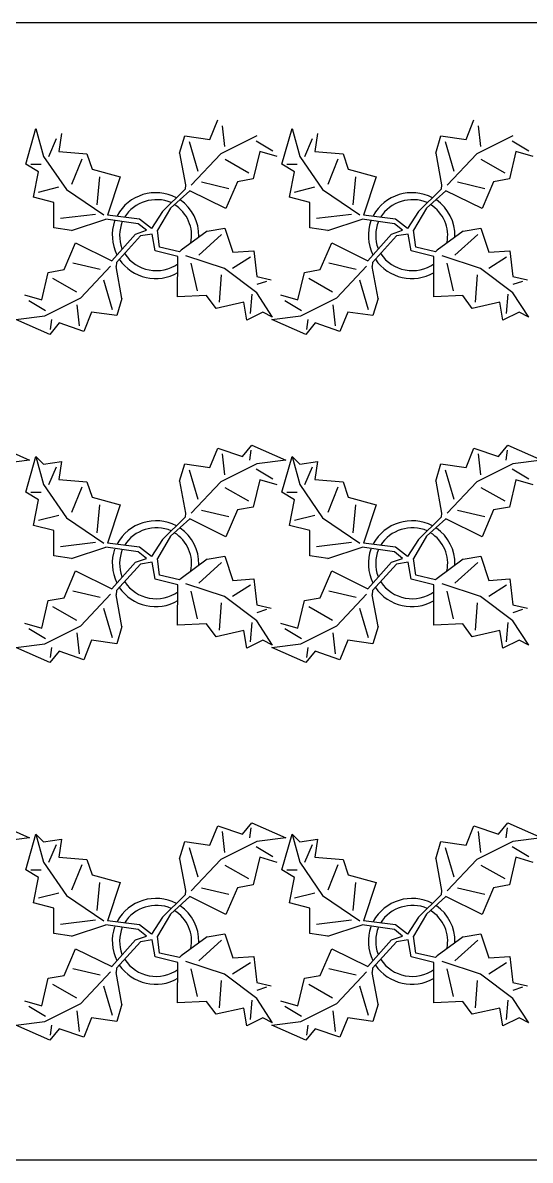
# Model space of a CAD drawing. Header units: inches. Extents: x 8624 to 20537, y 780 to 7738.
# Drawn here: x 10287 to 10357.3, y 7155.8 to 7313.6 of the extents above; entities that cross this region are included whole.
import ezdxf

# ---------------------------------------------------------------- set-up
doc = ezdxf.new("R2010")
doc.units = ezdxf.units.IN
doc.header["$MEASUREMENT"] = 0

msp = doc.modelspace()

# ---------------------------------------------------------------- linework, layer by layer
for p, q in [((10573.53, 7313.57), (9162.9, 7313.57)), ((10573.53, 7155.82), (9175.53, 7155.82))]:
    msp.add_line(p, q)
at = {"color": 114, "linetype": 'Continuous'}
for p, q in [((10287.36, 7293.97), (10288.78, 7298.92)), ((10288.78, 7298.92), (10289.84, 7295.03)), ((10312.9, 7297.39), (10313.99, 7300.09)), ((10314.59, 7299.29), (10314.9, 7296.39)), ((10322.86, 7293.97), (10324.28, 7298.92)), ((10324.28, 7298.92), (10325.34, 7295.03)), ((10348.4, 7297.39), (10349.49, 7300.09)), ((10350.09, 7299.29), (10350.4, 7296.39)), ((10290.55, 7295.03), (10291.61, 7297.5)), ((10292.31, 7298.21), (10291.96, 7295.73)), ((10308.7, 7295.48), (10309.4, 7297.88)), ((10309.4, 7297.88), (10312.9, 7297.39)), ((10319.4, 7297.9), (10314.4, 7295.39)), ((10326.05, 7295.03), (10327.11, 7297.5)), ((10327.81, 7298.21), (10327.46, 7295.73)), ((10344.2, 7295.48), (10344.9, 7297.88)), ((10344.9, 7297.88), (10348.4, 7297.39)), ((10354.9, 7297.9), (10349.9, 7295.39)), ((10291.96, 7295.73), (10295.85, 7295.38)), ((10310, 7297.08), (10311.21, 7292.98)), ((10319.8, 7295.7), (10318.91, 7291.9)), ((10319.3, 7297.2), (10321.6, 7295.81)), ((10322.2, 7295.01), (10319.8, 7295.7)), ((10327.46, 7295.73), (10331.35, 7295.38)), ((10345.5, 7297.08), (10346.71, 7292.98)), ((10355.3, 7295.7), (10354.41, 7291.9)), ((10354.8, 7297.2), (10357.1, 7295.81)), ((10357.7, 7295.01), (10355.3, 7295.7)), ((10289.84, 7295.03), (10293.02, 7290.43)), ((10295.14, 7294.67), (10293.73, 7291.14)), ((10295.85, 7295.38), (10296.56, 7293.26)), ((10308.7, 7295.48), (10309.51, 7291.08)), ((10314.4, 7295.39), (10310.29, 7291.05)), ((10318.31, 7292.7), (10315.01, 7294.59)), ((10325.34, 7295.03), (10328.52, 7290.43)), ((10330.64, 7294.67), (10329.23, 7291.14)), ((10331.35, 7295.38), (10332.06, 7293.26)), ((10344.2, 7295.48), (10345.01, 7291.08)), ((10349.9, 7295.39), (10345.79, 7291.05)), ((10353.81, 7292.7), (10350.51, 7294.59)), ((10289.13, 7292.91), (10287.36, 7293.97)), ((10288.07, 7293.97), (10289.49, 7293.97)), ((10288.42, 7289.37), (10289.13, 7292.91)), ((10296.56, 7293.26), (10300.45, 7292.2)), ((10324.63, 7292.91), (10322.86, 7293.97)), ((10323.57, 7293.97), (10324.99, 7293.97)), ((10323.92, 7289.37), (10324.63, 7292.91)), ((10332.06, 7293.26), (10335.95, 7292.2)), ((10297.26, 7288.31), (10297.62, 7292.2)), ((10300.45, 7292.2), (10298.68, 7286.9)), ((10309.51, 7291.08), (10309.45, 7290.51)), ((10311.71, 7291.49), (10315.51, 7290.59)), ((10316.71, 7291.5), (10315.12, 7287.79)), ((10318.91, 7291.9), (10316.71, 7291.5)), ((10332.76, 7288.31), (10333.12, 7292.2)), ((10335.95, 7292.2), (10334.18, 7286.9)), ((10345.01, 7291.08), (10344.95, 7290.51)), ((10347.21, 7291.49), (10351.01, 7290.59)), ((10352.21, 7291.5), (10350.62, 7287.79)), ((10354.41, 7291.9), (10352.21, 7291.5)), ((10289.13, 7290.08), (10291.96, 7290.79)), ((10293.02, 7290.43), (10298.17, 7286.91)), ((10309.45, 7290.51), (10306.33, 7287.39)), ((10307.41, 7287.85), (10310.12, 7290.28)), ((10315.12, 7287.79), (10310.12, 7290.28)), ((10324.63, 7290.08), (10327.46, 7290.79)), ((10328.52, 7290.43), (10333.67, 7286.91)), ((10344.95, 7290.51), (10341.83, 7287.39)), ((10342.91, 7287.85), (10345.62, 7290.28)), ((10350.62, 7287.79), (10345.62, 7290.28)), ((10291.25, 7288.66), (10288.42, 7289.37)), ((10291.25, 7285.13), (10291.25, 7288.66)), ((10307.41, 7287.85), (10305.61, 7284.79)), ((10326.75, 7288.66), (10323.92, 7289.37)), ((10326.75, 7285.13), (10326.75, 7288.66)), ((10342.91, 7287.85), (10341.11, 7284.79)), ((10297.03, 7286.98), (10292.19, 7286.4)), ((10293.73, 7284.77), (10298.49, 7286.35)), ((10302.97, 7285.7), (10298.49, 7286.35)), ((10303.14, 7286.33), (10298.68, 7286.9)), ((10304.8, 7285.05), (10303.14, 7286.33)), ((10306.33, 7287.39), (10304.8, 7285.05)), ((10332.53, 7286.98), (10327.69, 7286.4)), ((10329.23, 7284.77), (10333.99, 7286.35)), ((10338.47, 7285.7), (10333.99, 7286.35)), ((10338.64, 7286.33), (10334.18, 7286.9)), ((10340.3, 7285.05), (10338.64, 7286.33)), ((10341.83, 7287.39), (10340.3, 7285.05)), ((10293.73, 7284.77), (10291.25, 7285.13)), ((10302.56, 7284.26), (10304.09, 7284.79)), ((10304.09, 7284.79), (10302.97, 7285.7)), ((10305.92, 7282.44), (10305.61, 7284.79)), ((10312.51, 7284.68), (10308.91, 7282.02)), ((10312.51, 7284.68), (10314.97, 7285.1)), ((10314.97, 7285.1), (10316.07, 7281.74)), ((10329.23, 7284.77), (10326.75, 7285.13)), ((10338.06, 7284.26), (10339.59, 7284.79)), ((10339.59, 7284.79), (10338.47, 7285.7)), ((10341.42, 7282.44), (10341.11, 7284.79)), ((10348.01, 7284.68), (10344.41, 7282.02)), ((10348.01, 7284.68), (10350.47, 7285.1)), ((10350.47, 7285.1), (10351.57, 7281.74)), ((10299.29, 7280.55), (10302.56, 7284.26)), ((10303.27, 7284), (10299.95, 7280.32)), ((10304.9, 7284.26), (10303.27, 7284)), ((10305.31, 7281.92), (10304.9, 7284.26)), ((10314.52, 7284.21), (10311.37, 7281.33)), ((10334.79, 7280.55), (10338.06, 7284.26)), ((10338.77, 7284), (10335.45, 7280.32)), ((10340.4, 7284.26), (10338.77, 7284)), ((10340.81, 7281.92), (10340.4, 7284.26)), ((10350.02, 7284.21), (10346.87, 7281.33)), ((10292.69, 7279.33), (10294.28, 7283.04)), ((10294.28, 7283.04), (10299.29, 7280.55)), ((10308.46, 7281.13), (10305.31, 7281.92)), ((10305.92, 7282.44), (10305.92, 7282.44)), ((10308.69, 7281.8), (10305.92, 7282.44)), ((10308.91, 7282.02), (10308.69, 7281.8)), ((10316.07, 7281.74), (10318.98, 7281.94)), ((10318.98, 7281.94), (10319.4, 7278.36)), ((10328.19, 7279.33), (10329.78, 7283.04)), ((10329.78, 7283.04), (10334.79, 7280.55)), ((10343.96, 7281.13), (10340.81, 7281.92)), ((10341.42, 7282.44), (10341.42, 7282.44)), ((10344.19, 7281.8), (10341.42, 7282.44)), ((10344.41, 7282.02), (10344.19, 7281.8)), ((10351.57, 7281.74), (10354.48, 7281.94)), ((10354.48, 7281.94), (10354.9, 7278.36)), ((10297.69, 7279.35), (10293.89, 7280.24)), ((10299.95, 7280.32), (10299.89, 7279.75)), ((10308.42, 7275.54), (10308.46, 7281.13)), ((10314.93, 7279.51), (10309.58, 7281.24)), ((10310.24, 7280.22), (10311.11, 7276.41)), ((10318.52, 7281.05), (10316.05, 7279.51)), ((10333.19, 7279.35), (10329.39, 7280.24)), ((10335.45, 7280.32), (10335.39, 7279.75)), ((10343.92, 7275.54), (10343.96, 7281.13)), ((10350.43, 7279.51), (10345.08, 7281.24)), ((10345.74, 7280.22), (10346.61, 7276.41)), ((10354.02, 7281.05), (10351.55, 7279.51)), ((10289.6, 7275.13), (10290.49, 7278.93)), ((10290.49, 7278.93), (10292.69, 7279.33)), ((10295, 7275.44), (10299.1, 7279.83)), ((10300.7, 7275.35), (10299.89, 7279.75)), ((10314.23, 7274.82), (10314.48, 7278.62)), ((10319.38, 7276.13), (10314.93, 7279.51)), ((10319.4, 7278.36), (10321.4, 7277.9)), ((10325.1, 7275.13), (10325.99, 7278.93)), ((10325.99, 7278.93), (10328.19, 7279.33)), ((10330.5, 7275.44), (10334.6, 7279.83)), ((10336.2, 7275.35), (10335.39, 7279.75)), ((10349.73, 7274.82), (10349.98, 7278.62)), ((10354.88, 7276.13), (10350.43, 7279.51)), ((10354.9, 7278.36), (10356.9, 7277.9)), ((10291.09, 7278.13), (10294.4, 7276.24)), ((10299.4, 7273.75), (10298.19, 7277.85)), ((10320.73, 7277.68), (10319.39, 7277.25)), ((10326.59, 7278.13), (10329.9, 7276.24)), ((10334.9, 7273.75), (10333.69, 7277.85)), ((10356.23, 7277.68), (10354.89, 7277.25)), ((10287.2, 7275.82), (10289.6, 7275.13)), ((10290, 7272.93), (10295, 7275.44)), ((10300.7, 7275.35), (10300, 7272.95)), ((10312.44, 7275.73), (10308.42, 7275.54)), ((10313.77, 7273.93), (10312.44, 7275.73)), ((10318.71, 7275.91), (10318.46, 7273.23)), ((10321.59, 7272.76), (10319.38, 7276.13)), ((10322.7, 7275.82), (10325.1, 7275.13)), ((10325.5, 7272.93), (10330.5, 7275.44)), ((10336.2, 7275.35), (10335.5, 7272.95)), ((10347.94, 7275.73), (10343.92, 7275.54)), ((10349.27, 7273.93), (10347.94, 7275.73)), ((10354.21, 7275.91), (10353.96, 7273.23)), ((10357.09, 7272.76), (10354.88, 7276.13)), ((10290.1, 7273.63), (10287.8, 7275.02)), ((10294.81, 7271.54), (10294.5, 7274.44)), ((10317.58, 7274.8), (10313.77, 7273.93)), ((10318.01, 7272.34), (10317.58, 7274.8)), ((10325.6, 7273.63), (10323.3, 7275.02)), ((10330.31, 7271.54), (10330, 7274.44)), ((10353.08, 7274.8), (10349.27, 7273.93)), ((10353.51, 7272.34), (10353.08, 7274.8)), ((10286, 7272.42), (10290, 7272.93)), ((10290.71, 7270.33), (10286, 7272.42)), ((10290.81, 7271.03), (10291, 7272.43)), ((10296.5, 7273.44), (10295.41, 7270.74)), ((10300, 7272.95), (10296.5, 7273.44)), ((10320.25, 7273.44), (10318.01, 7272.34)), ((10321.59, 7272.76), (10320.25, 7273.44)), ((10321.5, 7272.42), (10325.5, 7272.93)), ((10326.21, 7270.33), (10321.5, 7272.42)), ((10326.31, 7271.03), (10326.5, 7272.43)), ((10332, 7273.44), (10330.91, 7270.74)), ((10335.5, 7272.95), (10332, 7273.44)), ((10355.75, 7273.44), (10353.51, 7272.34)), ((10357.09, 7272.76), (10355.75, 7273.44)), ((10292, 7271.93), (10290.71, 7270.33)), ((10295.41, 7270.74), (10292, 7271.93)), ((10327.5, 7271.93), (10326.21, 7270.33)), ((10330.91, 7270.74), (10327.5, 7271.93)), ((10283.19, 7255), (10287.9, 7252.91)), ((10317.4, 7253.4), (10318.69, 7255)), ((10318.69, 7255), (10323.4, 7252.91)), ((10352.9, 7253.4), (10354.19, 7255)), ((10354.19, 7255), (10358.9, 7252.91)), ((10287.36, 7248.47), (10288.78, 7253.42)), ((10288.78, 7253.42), (10289.84, 7249.53)), ((10288.78, 7253.42), (10289.84, 7252.36)), ((10312.9, 7251.89), (10313.99, 7254.59)), ((10313.99, 7254.59), (10317.4, 7253.4)), ((10314.59, 7253.79), (10314.9, 7250.89)), ((10318.59, 7254.3), (10318.4, 7252.9)), ((10322.86, 7248.47), (10324.28, 7253.42)), ((10324.28, 7253.42), (10325.34, 7249.53)), ((10324.28, 7253.42), (10325.34, 7252.36)), ((10348.4, 7251.89), (10349.49, 7254.59)), ((10349.49, 7254.59), (10352.9, 7253.4)), ((10350.09, 7253.79), (10350.4, 7250.89)), ((10354.09, 7254.3), (10353.9, 7252.9)), ((10287.9, 7252.91), (10283.9, 7252.4)), ((10289.84, 7252.36), (10292.31, 7252.71)), ((10290.55, 7249.53), (10291.61, 7252)), ((10292.31, 7252.71), (10291.96, 7250.23)), ((10308.7, 7249.98), (10309.4, 7252.38)), ((10309.4, 7252.38), (10312.9, 7251.89)), ((10310, 7251.58), (10311.21, 7247.48)), ((10319.4, 7252.4), (10314.4, 7249.89)), ((10319.3, 7251.7), (10321.6, 7250.31)), ((10323.4, 7252.91), (10319.4, 7252.4)), ((10325.34, 7252.36), (10327.81, 7252.71)), ((10326.05, 7249.53), (10327.11, 7252)), ((10327.81, 7252.71), (10327.46, 7250.23)), ((10344.2, 7249.98), (10344.9, 7252.38)), ((10344.9, 7252.38), (10348.4, 7251.89)), ((10345.5, 7251.58), (10346.71, 7247.48)), ((10354.9, 7252.4), (10349.9, 7249.89)), ((10354.8, 7251.7), (10357.1, 7250.31)), ((10358.9, 7252.91), (10354.9, 7252.4)), ((10291.96, 7250.23), (10295.85, 7249.88)), ((10308.7, 7249.98), (10309.51, 7245.58)), ((10319.8, 7250.2), (10318.91, 7246.4)), ((10322.2, 7249.51), (10319.8, 7250.2)), ((10327.46, 7250.23), (10331.35, 7249.88)), ((10344.2, 7249.98), (10345.01, 7245.58)), ((10355.3, 7250.2), (10354.41, 7246.4)), ((10357.7, 7249.51), (10355.3, 7250.2)), ((10289.13, 7247.41), (10287.36, 7248.47)), ((10288.07, 7248.47), (10289.49, 7248.47)), ((10289.84, 7249.53), (10293.02, 7244.93)), ((10295.14, 7249.17), (10293.73, 7245.64)), ((10295.85, 7249.88), (10296.56, 7247.76)), ((10314.4, 7249.89), (10310.29, 7245.55)), ((10318.31, 7247.2), (10315.01, 7249.09)), ((10324.63, 7247.41), (10322.86, 7248.47)), ((10323.57, 7248.47), (10324.99, 7248.47)), ((10325.34, 7249.53), (10328.52, 7244.93)), ((10330.64, 7249.17), (10329.23, 7245.64)), ((10331.35, 7249.88), (10332.06, 7247.76)), ((10349.9, 7249.89), (10345.79, 7245.55)), ((10353.81, 7247.2), (10350.51, 7249.09)), ((10288.42, 7243.87), (10289.13, 7247.41)), ((10296.56, 7247.76), (10300.45, 7246.7)), ((10323.92, 7243.87), (10324.63, 7247.41)), ((10332.06, 7247.76), (10335.95, 7246.7)), ((10289.13, 7244.58), (10291.96, 7245.29)), ((10297.26, 7242.81), (10297.62, 7246.7)), ((10300.45, 7246.7), (10298.68, 7241.4)), ((10309.51, 7245.58), (10309.45, 7245.01)), ((10311.71, 7245.99), (10315.51, 7245.09)), ((10316.71, 7246), (10315.12, 7242.29)), ((10318.91, 7246.4), (10316.71, 7246)), ((10324.63, 7244.58), (10327.46, 7245.29)), ((10332.76, 7242.81), (10333.12, 7246.7)), ((10335.95, 7246.7), (10334.18, 7241.4)), ((10345.01, 7245.58), (10344.95, 7245.01)), ((10347.21, 7245.99), (10351.01, 7245.09)), ((10352.21, 7246), (10350.62, 7242.29)), ((10354.41, 7246.4), (10352.21, 7246)), ((10291.25, 7243.16), (10288.42, 7243.87)), ((10293.02, 7244.93), (10298.17, 7241.41)), ((10309.45, 7245.01), (10306.33, 7241.89)), ((10307.41, 7242.35), (10310.12, 7244.78)), ((10315.12, 7242.29), (10310.12, 7244.78)), ((10326.75, 7243.16), (10323.92, 7243.87)), ((10328.52, 7244.93), (10333.67, 7241.41)), ((10344.95, 7245.01), (10341.83, 7241.89)), ((10342.91, 7242.35), (10345.62, 7244.78)), ((10350.62, 7242.29), (10345.62, 7244.78)), ((10291.25, 7239.63), (10291.25, 7243.16)), ((10307.41, 7242.35), (10305.61, 7239.29)), ((10326.75, 7239.63), (10326.75, 7243.16)), ((10342.91, 7242.35), (10341.11, 7239.29)), ((10297.03, 7241.48), (10292.19, 7240.9)), ((10293.73, 7239.27), (10298.49, 7240.85)), ((10302.97, 7240.2), (10298.49, 7240.85)), ((10303.14, 7240.83), (10298.68, 7241.4)), ((10304.8, 7239.55), (10303.14, 7240.83)), ((10306.33, 7241.89), (10304.8, 7239.55)), ((10332.53, 7241.48), (10327.69, 7240.9)), ((10329.23, 7239.27), (10333.99, 7240.85)), ((10338.47, 7240.2), (10333.99, 7240.85)), ((10338.64, 7240.83), (10334.18, 7241.4)), ((10340.3, 7239.55), (10338.64, 7240.83)), ((10341.83, 7241.89), (10340.3, 7239.55)), ((10293.73, 7239.27), (10291.25, 7239.63)), ((10302.56, 7238.76), (10304.09, 7239.29)), ((10304.09, 7239.29), (10302.97, 7240.2)), ((10305.92, 7236.94), (10305.61, 7239.29)), ((10312.51, 7239.18), (10308.91, 7236.52)), ((10312.51, 7239.18), (10314.97, 7239.6)), ((10314.97, 7239.6), (10316.07, 7236.24)), ((10329.23, 7239.27), (10326.75, 7239.63)), ((10338.06, 7238.76), (10339.59, 7239.29)), ((10339.59, 7239.29), (10338.47, 7240.2)), ((10341.42, 7236.94), (10341.11, 7239.29)), ((10348.01, 7239.18), (10344.41, 7236.52)), ((10348.01, 7239.18), (10350.47, 7239.6)), ((10350.47, 7239.6), (10351.57, 7236.24)), ((10292.69, 7233.83), (10294.28, 7237.54)), ((10294.28, 7237.54), (10299.29, 7235.05)), ((10299.29, 7235.05), (10302.56, 7238.76)), ((10303.27, 7238.5), (10299.95, 7234.82)), ((10304.9, 7238.76), (10303.27, 7238.5)), ((10305.31, 7236.42), (10304.9, 7238.76)), ((10314.52, 7238.71), (10311.37, 7235.83)), ((10328.19, 7233.83), (10329.78, 7237.54)), ((10329.78, 7237.54), (10334.79, 7235.05)), ((10334.79, 7235.05), (10338.06, 7238.76)), ((10338.77, 7238.5), (10335.45, 7234.82)), ((10340.4, 7238.76), (10338.77, 7238.5)), ((10340.81, 7236.42), (10340.4, 7238.76)), ((10350.02, 7238.71), (10346.87, 7235.83)), ((10308.46, 7235.63), (10305.31, 7236.42)), ((10305.92, 7236.94), (10305.92, 7236.94)), ((10308.69, 7236.3), (10305.92, 7236.94)), ((10308.91, 7236.52), (10308.69, 7236.3)), ((10314.93, 7234.01), (10309.58, 7235.74)), ((10316.07, 7236.24), (10318.98, 7236.44)), ((10318.98, 7236.44), (10319.4, 7232.86)), ((10343.96, 7235.63), (10340.81, 7236.42)), ((10341.42, 7236.94), (10341.42, 7236.94)), ((10344.19, 7236.3), (10341.42, 7236.94)), ((10344.41, 7236.52), (10344.19, 7236.3)), ((10350.43, 7234.01), (10345.08, 7235.74)), ((10351.57, 7236.24), (10354.48, 7236.44)), ((10354.48, 7236.44), (10354.9, 7232.86)), ((10297.69, 7233.85), (10293.89, 7234.74)), ((10295, 7229.94), (10299.1, 7234.33)), ((10299.95, 7234.82), (10299.89, 7234.25)), ((10300.7, 7229.85), (10299.89, 7234.25)), ((10308.42, 7230.04), (10308.46, 7235.63)), ((10310.24, 7234.72), (10311.11, 7230.91)), ((10318.52, 7235.55), (10316.05, 7234.01)), ((10333.19, 7233.85), (10329.39, 7234.74)), ((10330.5, 7229.94), (10334.6, 7234.33)), ((10335.45, 7234.82), (10335.39, 7234.25)), ((10336.2, 7229.85), (10335.39, 7234.25)), ((10343.92, 7230.04), (10343.96, 7235.63)), ((10345.74, 7234.72), (10346.61, 7230.91)), ((10354.02, 7235.55), (10351.55, 7234.01)), ((10289.6, 7229.63), (10290.49, 7233.43)), ((10290.49, 7233.43), (10292.69, 7233.83)), ((10291.09, 7232.63), (10294.4, 7230.74)), ((10314.23, 7229.32), (10314.48, 7233.12)), ((10319.38, 7230.63), (10314.93, 7234.01)), ((10319.4, 7232.86), (10321.4, 7232.4)), ((10325.1, 7229.63), (10325.99, 7233.43)), ((10325.99, 7233.43), (10328.19, 7233.83)), ((10326.59, 7232.63), (10329.9, 7230.74)), ((10349.73, 7229.32), (10349.98, 7233.12)), ((10354.88, 7230.63), (10350.43, 7234.01)), ((10354.9, 7232.86), (10356.9, 7232.4)), ((10299.4, 7228.25), (10298.19, 7232.35)), ((10320.73, 7232.18), (10319.39, 7231.75)), ((10334.9, 7228.25), (10333.69, 7232.35)), ((10356.23, 7232.18), (10354.89, 7231.75)), ((10287.2, 7230.32), (10289.6, 7229.63)), ((10290.1, 7228.13), (10287.8, 7229.52)), ((10290, 7227.43), (10295, 7229.94)), ((10300.7, 7229.85), (10300, 7227.45)), ((10312.44, 7230.23), (10308.42, 7230.04)), ((10313.77, 7228.43), (10312.44, 7230.23)), ((10318.71, 7230.41), (10318.46, 7227.73)), ((10321.59, 7227.26), (10319.38, 7230.63)), ((10322.7, 7230.32), (10325.1, 7229.63)), ((10325.6, 7228.13), (10323.3, 7229.52)), ((10325.5, 7227.43), (10330.5, 7229.94)), ((10336.2, 7229.85), (10335.5, 7227.45)), ((10347.94, 7230.23), (10343.92, 7230.04)), ((10349.27, 7228.43), (10347.94, 7230.23)), ((10354.21, 7230.41), (10353.96, 7227.73)), ((10357.09, 7227.26), (10354.88, 7230.63)), ((10294.81, 7226.04), (10294.5, 7228.94)), ((10296.5, 7227.94), (10295.41, 7225.24)), ((10300, 7227.45), (10296.5, 7227.94)), ((10317.58, 7229.3), (10313.77, 7228.43)), ((10318.01, 7226.84), (10317.58, 7229.3)), ((10320.25, 7227.94), (10318.01, 7226.84)), ((10321.59, 7227.26), (10320.25, 7227.94)), ((10330.31, 7226.04), (10330, 7228.94)), ((10332, 7227.94), (10330.91, 7225.24)), ((10335.5, 7227.45), (10332, 7227.94)), ((10353.08, 7229.3), (10349.27, 7228.43)), ((10353.51, 7226.84), (10353.08, 7229.3)), ((10355.75, 7227.94), (10353.51, 7226.84)), ((10357.09, 7227.26), (10355.75, 7227.94)), ((10286, 7226.92), (10290, 7227.43)), ((10290.71, 7224.83), (10286, 7226.92)), ((10292, 7226.43), (10290.71, 7224.83)), ((10290.81, 7225.53), (10291, 7226.93)), ((10295.41, 7225.24), (10292, 7226.43)), ((10321.5, 7226.92), (10325.5, 7227.43)), ((10326.21, 7224.83), (10321.5, 7226.92)), ((10327.5, 7226.43), (10326.21, 7224.83)), ((10326.31, 7225.53), (10326.5, 7226.93)), ((10330.91, 7225.24), (10327.5, 7226.43)), ((10283.19, 7202.63), (10287.9, 7200.54)), ((10317.4, 7201.02), (10318.69, 7202.63)), ((10318.69, 7202.63), (10323.4, 7200.54)), ((10352.9, 7201.02), (10354.19, 7202.63)), ((10354.19, 7202.63), (10358.9, 7200.54)), ((10287.36, 7196.09), (10288.78, 7201.04)), ((10288.78, 7201.04), (10289.84, 7197.15)), ((10288.78, 7201.04), (10289.84, 7199.98)), ((10312.9, 7199.51), (10313.99, 7202.22)), ((10313.99, 7202.22), (10317.4, 7201.02)), ((10314.59, 7201.42), (10314.9, 7198.52)), ((10318.59, 7201.93), (10318.4, 7200.53)), ((10322.86, 7196.09), (10324.28, 7201.04)), ((10324.28, 7201.04), (10325.34, 7197.15)), ((10324.28, 7201.04), (10325.34, 7199.98)), ((10348.4, 7199.51), (10349.49, 7202.22)), ((10349.49, 7202.22), (10352.9, 7201.02)), ((10350.09, 7201.42), (10350.4, 7198.52)), ((10354.09, 7201.93), (10353.9, 7200.53)), ((10287.9, 7200.54), (10283.9, 7200.03)), ((10289.84, 7199.98), (10292.31, 7200.34)), ((10290.55, 7197.15), (10291.61, 7199.63)), ((10292.31, 7200.34), (10291.96, 7197.86)), ((10308.7, 7197.6), (10309.4, 7200.01)), ((10309.4, 7200.01), (10312.9, 7199.51)), ((10319.4, 7200.03), (10314.4, 7197.52)), ((10323.4, 7200.54), (10319.4, 7200.03)), ((10325.34, 7199.98), (10327.81, 7200.34)), ((10326.05, 7197.15), (10327.11, 7199.63)), ((10327.81, 7200.34), (10327.46, 7197.86)), ((10344.2, 7197.6), (10344.9, 7200.01)), ((10344.9, 7200.01), (10348.4, 7199.51)), ((10354.9, 7200.03), (10349.9, 7197.52)), ((10358.9, 7200.54), (10354.9, 7200.03)), ((10310, 7199.21), (10311.21, 7195.11)), ((10319.3, 7199.33), (10321.6, 7197.93)), ((10345.5, 7199.21), (10346.71, 7195.11)), ((10354.8, 7199.33), (10357.1, 7197.93)), ((10289.84, 7197.15), (10293.02, 7192.56)), ((10291.96, 7197.86), (10295.85, 7197.51)), ((10295.14, 7196.8), (10293.73, 7193.26)), ((10295.85, 7197.51), (10296.56, 7195.39)), ((10308.7, 7197.6), (10309.51, 7193.21)), ((10314.4, 7197.52), (10310.29, 7193.17)), ((10318.31, 7194.83), (10315.01, 7196.72)), ((10319.8, 7197.83), (10318.91, 7194.03)), ((10322.2, 7197.13), (10319.8, 7197.83)), ((10325.34, 7197.15), (10328.52, 7192.56)), ((10327.46, 7197.86), (10331.35, 7197.51)), ((10330.64, 7196.8), (10329.23, 7193.26)), ((10331.35, 7197.51), (10332.06, 7195.39)), ((10344.2, 7197.6), (10345.01, 7193.21)), ((10349.9, 7197.52), (10345.79, 7193.17)), ((10353.81, 7194.83), (10350.51, 7196.72)), ((10355.3, 7197.83), (10354.41, 7194.03)), ((10357.7, 7197.13), (10355.3, 7197.83)), ((10289.13, 7195.03), (10287.36, 7196.09)), ((10288.07, 7196.09), (10289.49, 7196.09)), ((10288.42, 7191.5), (10289.13, 7195.03)), ((10296.56, 7195.39), (10300.45, 7194.33)), ((10324.63, 7195.03), (10322.86, 7196.09)), ((10323.57, 7196.09), (10324.99, 7196.09)), ((10323.92, 7191.5), (10324.63, 7195.03)), ((10332.06, 7195.39), (10335.95, 7194.33)), ((10297.26, 7190.44), (10297.62, 7194.33)), ((10300.45, 7194.33), (10298.68, 7189.02)), ((10309.51, 7193.21), (10309.45, 7192.64)), ((10311.71, 7193.61), (10315.51, 7192.72)), ((10316.71, 7193.62), (10315.12, 7189.92)), ((10318.91, 7194.03), (10316.71, 7193.62)), ((10332.76, 7190.44), (10333.12, 7194.33)), ((10335.95, 7194.33), (10334.18, 7189.02)), ((10345.01, 7193.21), (10344.95, 7192.64)), ((10347.21, 7193.61), (10351.01, 7192.72)), ((10352.21, 7193.62), (10350.62, 7189.92)), ((10354.41, 7194.03), (10352.21, 7193.62)), ((10289.13, 7192.2), (10291.96, 7192.91)), ((10293.02, 7192.56), (10298.17, 7189.04)), ((10309.45, 7192.64), (10306.33, 7189.52)), ((10307.41, 7189.97), (10310.12, 7192.41)), ((10315.12, 7189.92), (10310.12, 7192.41)), ((10324.63, 7192.2), (10327.46, 7192.91)), ((10328.52, 7192.56), (10333.67, 7189.04)), ((10344.95, 7192.64), (10341.83, 7189.52)), ((10342.91, 7189.97), (10345.62, 7192.41)), ((10350.62, 7189.92), (10345.62, 7192.41)), ((10291.25, 7190.79), (10288.42, 7191.5)), ((10291.25, 7187.25), (10291.25, 7190.79)), ((10326.75, 7190.79), (10323.92, 7191.5)), ((10326.75, 7187.25), (10326.75, 7190.79)), ((10297.03, 7189.1), (10292.19, 7188.53)), ((10293.73, 7186.9), (10298.49, 7188.48)), ((10302.97, 7187.83), (10298.49, 7188.48)), ((10303.14, 7188.45), (10298.68, 7189.02)), ((10304.8, 7187.17), (10303.14, 7188.45)), ((10306.33, 7189.52), (10304.8, 7187.17)), ((10307.41, 7189.97), (10305.61, 7186.91)), ((10332.53, 7189.1), (10327.69, 7188.53)), ((10329.23, 7186.9), (10333.99, 7188.48)), ((10338.47, 7187.83), (10333.99, 7188.48)), ((10338.64, 7188.45), (10334.18, 7189.02)), ((10340.3, 7187.17), (10338.64, 7188.45)), ((10341.83, 7189.52), (10340.3, 7187.17)), ((10342.91, 7189.97), (10341.11, 7186.91)), ((10293.73, 7186.9), (10291.25, 7187.25)), ((10302.56, 7186.39), (10304.09, 7186.91)), ((10304.09, 7186.91), (10302.97, 7187.83)), ((10305.92, 7184.56), (10305.61, 7186.91)), ((10312.51, 7186.8), (10314.97, 7187.23)), ((10314.97, 7187.23), (10316.07, 7183.87)), ((10329.23, 7186.9), (10326.75, 7187.25)), ((10338.06, 7186.39), (10339.59, 7186.91)), ((10339.59, 7186.91), (10338.47, 7187.83)), ((10341.42, 7184.56), (10341.11, 7186.91)), ((10348.01, 7186.8), (10350.47, 7187.23)), ((10350.47, 7187.23), (10351.57, 7183.87)), ((10299.29, 7182.68), (10302.56, 7186.39)), ((10303.27, 7186.13), (10299.95, 7182.44)), ((10304.9, 7186.39), (10303.27, 7186.13)), ((10305.31, 7184.04), (10304.9, 7186.39)), ((10312.51, 7186.8), (10308.91, 7184.15)), ((10314.52, 7186.34), (10311.37, 7183.46)), ((10334.79, 7182.68), (10338.06, 7186.39)), ((10338.77, 7186.13), (10335.45, 7182.44)), ((10340.4, 7186.39), (10338.77, 7186.13)), ((10340.81, 7184.04), (10340.4, 7186.39)), ((10348.01, 7186.8), (10344.41, 7184.15)), ((10350.02, 7186.34), (10346.87, 7183.46)), ((10292.69, 7181.46), (10294.28, 7185.16)), ((10294.28, 7185.16), (10299.29, 7182.68)), ((10308.46, 7183.26), (10305.31, 7184.04)), ((10305.92, 7184.56), (10305.92, 7184.56)), ((10308.69, 7183.92), (10305.92, 7184.56)), ((10308.91, 7184.15), (10308.69, 7183.92)), ((10316.07, 7183.87), (10318.98, 7184.07)), ((10318.98, 7184.07), (10319.4, 7180.49)), ((10328.19, 7181.46), (10329.78, 7185.16)), ((10329.78, 7185.16), (10334.79, 7182.68)), ((10343.96, 7183.26), (10340.81, 7184.04)), ((10341.42, 7184.56), (10341.42, 7184.56)), ((10344.19, 7183.92), (10341.42, 7184.56)), ((10344.41, 7184.15), (10344.19, 7183.92)), ((10351.57, 7183.87), (10354.48, 7184.07)), ((10354.48, 7184.07), (10354.9, 7180.49)), ((10297.69, 7181.47), (10293.89, 7182.36)), ((10299.95, 7182.44), (10299.89, 7181.88)), ((10308.42, 7177.67), (10308.46, 7183.26)), ((10314.93, 7181.64), (10309.58, 7183.37)), ((10310.24, 7182.35), (10311.11, 7178.54)), ((10318.52, 7183.18), (10316.05, 7181.63)), ((10333.19, 7181.47), (10329.39, 7182.36)), ((10335.45, 7182.44), (10335.39, 7181.88)), ((10343.92, 7177.67), (10343.96, 7183.26)), ((10350.43, 7181.64), (10345.08, 7183.37)), ((10345.74, 7182.35), (10346.61, 7178.54)), ((10354.02, 7183.18), (10351.55, 7181.63)), ((10289.6, 7177.25), (10290.49, 7181.06)), ((10290.49, 7181.06), (10292.69, 7181.46)), ((10295, 7177.57), (10299.1, 7181.96)), ((10300.7, 7177.48), (10299.89, 7181.88)), ((10314.23, 7176.95), (10314.48, 7180.75)), ((10319.38, 7178.25), (10314.93, 7181.64)), ((10325.1, 7177.25), (10325.99, 7181.06)), ((10325.99, 7181.06), (10328.19, 7181.46)), ((10330.5, 7177.57), (10334.6, 7181.96)), ((10336.2, 7177.48), (10335.39, 7181.88)), ((10349.73, 7176.95), (10349.98, 7180.75)), ((10354.88, 7178.25), (10350.43, 7181.64)), ((10291.09, 7180.26), (10294.4, 7178.36)), ((10299.4, 7175.88), (10298.19, 7179.97)), ((10320.73, 7179.81), (10319.39, 7179.37)), ((10319.4, 7180.49), (10321.4, 7180.03)), ((10326.59, 7180.26), (10329.9, 7178.36)), ((10334.9, 7175.88), (10333.69, 7179.97)), ((10356.23, 7179.81), (10354.89, 7179.37)), ((10354.9, 7180.49), (10356.9, 7180.03)), ((10287.2, 7177.95), (10289.6, 7177.25)), ((10290, 7175.05), (10295, 7177.57)), ((10300.7, 7177.48), (10300, 7175.08)), ((10312.44, 7177.86), (10308.42, 7177.67)), ((10313.77, 7176.06), (10312.44, 7177.86)), ((10318.71, 7178.03), (10318.46, 7175.35)), ((10321.59, 7174.88), (10319.38, 7178.25)), ((10322.7, 7177.95), (10325.1, 7177.25)), ((10325.5, 7175.05), (10330.5, 7177.57)), ((10336.2, 7177.48), (10335.5, 7175.08)), ((10347.94, 7177.86), (10343.92, 7177.67)), ((10349.27, 7176.06), (10347.94, 7177.86)), ((10354.21, 7178.03), (10353.96, 7175.35)), ((10357.09, 7174.88), (10354.88, 7178.25)), ((10290.1, 7175.75), (10287.8, 7177.15)), ((10294.81, 7173.66), (10294.5, 7176.56)), ((10317.58, 7176.93), (10313.77, 7176.06)), ((10318.01, 7174.46), (10317.58, 7176.93)), ((10325.6, 7175.75), (10323.3, 7177.15)), ((10330.31, 7173.66), (10330, 7176.56)), ((10353.08, 7176.93), (10349.27, 7176.06)), ((10353.51, 7174.46), (10353.08, 7176.93)), ((10286, 7174.54), (10290, 7175.05)), ((10290.71, 7172.46), (10286, 7174.54)), ((10290.81, 7173.16), (10291, 7174.56)), ((10296.5, 7175.57), (10295.41, 7172.87)), ((10300, 7175.08), (10296.5, 7175.57)), ((10320.25, 7175.56), (10318.01, 7174.46)), ((10321.59, 7174.88), (10320.25, 7175.56)), ((10321.5, 7174.54), (10325.5, 7175.05)), ((10326.21, 7172.46), (10321.5, 7174.54)), ((10326.31, 7173.16), (10326.5, 7174.56)), ((10332, 7175.57), (10330.91, 7172.87)), ((10335.5, 7175.08), (10332, 7175.57)), ((10355.75, 7175.56), (10353.51, 7174.46)), ((10357.09, 7174.88), (10355.75, 7175.56)), ((10292, 7174.06), (10290.71, 7172.46)), ((10295.41, 7172.87), (10292, 7174.06)), ((10327.5, 7174.06), (10326.21, 7172.46)), ((10330.91, 7172.87), (10327.5, 7174.06))]:
    msp.add_line(p, q, dxfattribs=at)
for centre, radius, start, end in [((10305.41, 7283.85), 6.15, 62.5812, 151.2714), ((10340.91, 7283.85), 6.15, 62.5812, 151.2714), ((10305.5, 7283.74), 5.29, 67.3711, 147.472), ((10305.36, 7284.07), 5, 348.1647, 58.6725), ((10305.36, 7284.07), 6, 358.6147, 55.1169), ((10341, 7283.74), 5.29, 67.3711, 147.472), ((10340.86, 7284.07), 5, 348.1647, 58.6725), ((10340.86, 7284.07), 6, 358.6147, 55.1169), ((10305.49, 7284.1), 6.13, 161.2017, 206.0918), ((10305.66, 7284.07), 5.28, 158.4094, 200.0301), ((10340.99, 7284.1), 6.13, 161.2017, 206.0918), ((10341.16, 7284.07), 5.28, 158.4094, 200.0301), ((10305.45, 7284.44), 5.25, 213.8219, 304.9414), ((10340.95, 7284.44), 5.25, 213.8219, 304.9414), ((10305.39, 7284.23), 6.13, 214.3757, 300.1028), ((10340.89, 7284.23), 6.13, 214.3757, 300.1028), ((10305.41, 7238.35), 6.15, 62.5812, 151.2714), ((10340.91, 7238.35), 6.15, 62.5812, 151.2714), ((10305.5, 7238.24), 5.29, 67.3711, 147.472), ((10305.36, 7238.57), 5, 348.1647, 58.6725), ((10305.36, 7238.57), 6, 358.6147, 55.1169), ((10341, 7238.24), 5.29, 67.3711, 147.472), ((10340.86, 7238.57), 5, 348.1647, 58.6725), ((10340.86, 7238.57), 6, 358.6147, 55.1169), ((10305.49, 7238.6), 6.13, 161.2017, 206.0918), ((10305.66, 7238.57), 5.28, 158.4094, 200.0301), ((10340.99, 7238.6), 6.13, 161.2017, 206.0918), ((10341.16, 7238.57), 5.28, 158.4094, 200.0301), ((10305.45, 7238.94), 5.25, 213.8219, 304.9414), ((10340.95, 7238.94), 5.25, 213.8219, 304.9414), ((10305.39, 7238.73), 6.13, 214.3757, 300.1028), ((10340.89, 7238.73), 6.13, 214.3757, 300.1028), ((10305.41, 7185.98), 6.15, 62.5812, 151.2714), ((10340.91, 7185.98), 6.15, 62.5812, 151.2714), ((10305.5, 7185.87), 5.29, 67.3711, 147.472), ((10305.36, 7186.19), 5, 348.1647, 58.6725), ((10305.36, 7186.19), 6, 358.6147, 55.1169), ((10341, 7185.87), 5.29, 67.3711, 147.472), ((10340.86, 7186.19), 5, 348.1647, 58.6725), ((10340.86, 7186.19), 6, 358.6147, 55.1169), ((10305.49, 7186.22), 6.13, 161.2017, 206.0918), ((10305.66, 7186.19), 5.28, 158.4094, 200.0301), ((10340.99, 7186.22), 6.13, 161.2017, 206.0918), ((10341.16, 7186.19), 5.28, 158.4094, 200.0301), ((10305.39, 7186.36), 6.13, 214.3757, 300.1028), ((10305.45, 7186.57), 5.25, 213.8219, 304.9414), ((10340.89, 7186.36), 6.13, 214.3757, 300.1028), ((10340.95, 7186.57), 5.25, 213.8219, 304.9414)]:
    msp.add_arc(centre, radius, start, end, dxfattribs=at)

doc.saveas('drawing.dxf')
